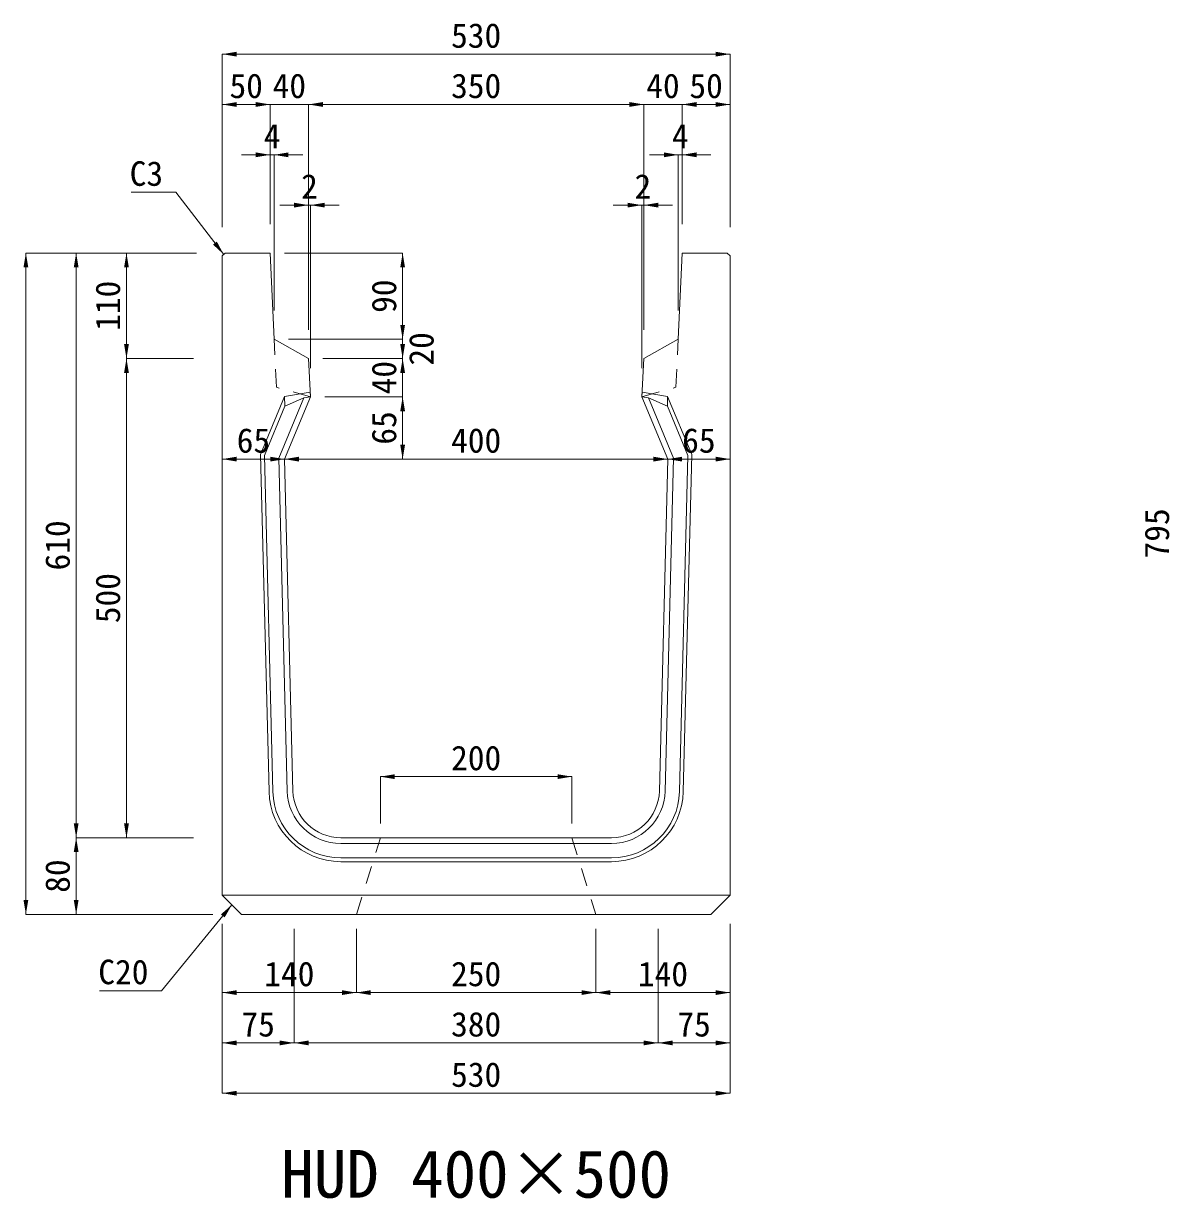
# Model space of a CAD drawing. Units: millimetres at full size. Extents: x 127218 to 153459, y 69919 to 78768.
# Drawn here: x 144547 to 145744, y 72527 to 73753 of the extents above; entities that cross this region are included whole.
import ezdxf
from ezdxf.enums import TextEntityAlignment as Align

# ---------------------------------------------------------------- set-up
doc = ezdxf.new("R2010")
doc.units = ezdxf.units.MM
doc.header["$LTSCALE"] = 25
doc.linetypes.add('USER2', pattern=[1.35, 0.75, -0.6])
for name, color, linetype, lineweight in [('寸法線', 7, 'Continuous', 9), ('引出線', 4, 'Continuous', 9), ('本体', 2, 'Continuous', 13), ('目地', 102, 'Continuous', 5)]:
    doc.layers.add(name, color=color, linetype=linetype, lineweight=lineweight)
doc.layers.add('文字', color=7, linetype='Continuous')
doc.styles.add('ＭＳ ゴシック', font='')
doc.styles.get('ＭＳ ゴシック').set_extended_font_data('MS Gothic')

# ---------------------------------------------------------------- blocks, each defined once
blk = doc.blocks.new('filled_arrow')
at = {"color": 0, "linetype": 'Continuous', "lineweight": -2}
blk.add_solid([(7.5, 1.25), (0, 0), (7.5, -1.25)], dxfattribs=at)

msp = doc.modelspace()

# ---------------------------------------------------------------- linework, layer by layer
at = {"layer": '寸法線'}
for p, q in [((144754.93, 73720.96), (145284.93, 73720.96)), ((144754.93, 73540.46), (144754.93, 73720.96)), ((145284.93, 73540.46), (145284.93, 73720.96)), ((144804.93, 73668.46), (144754.93, 73668.46)), ((144754.93, 73540.46), (144754.93, 73668.46)), ((144874.93, 73668.46), (144774.93, 73668.46)), ((144804.93, 73543.46), (144804.93, 73668.46)), ((144804.93, 73543.46), (144804.93, 73668.46)), ((145194.93, 73668.46), (144844.93, 73668.46)), ((144844.93, 73433.46), (144844.93, 73668.46)), ((144844.93, 73433.46), (144844.93, 73668.46)), ((145264.93, 73668.46), (145164.93, 73668.46)), ((145194.93, 73433.46), (145194.93, 73668.46)), ((145194.93, 73433.46), (145194.93, 73668.46)), ((145284.93, 73668.46), (145234.93, 73668.46)), ((145234.93, 73543.46), (145234.93, 73668.46)), ((145234.93, 73543.46), (145234.93, 73668.46)), ((145284.93, 73540.46), (145284.93, 73668.46)), ((144838.93, 73615.96), (144774.93, 73615.96)), ((144804.93, 73543.46), (144804.93, 73615.96)), ((144808.93, 73453.46), (144808.93, 73615.96)), ((145200.93, 73615.96), (145264.93, 73615.96)), ((145230.93, 73453.46), (145230.93, 73615.96)), ((145234.93, 73543.46), (145234.93, 73615.96)), ((144876.93, 73563.46), (144814.93, 73563.46)), ((144844.93, 73433.46), (144844.93, 73563.46)), ((144846.93, 73393.46), (144846.93, 73563.46)), ((145162.93, 73563.46), (145224.93, 73563.46)), ((145192.93, 73393.46), (145192.93, 73563.46)), ((145194.93, 73433.46), (145194.93, 73563.46)), ((144549.93, 72823.46), (144549.93, 73513.46)), ((144727.93, 73513.46), (144549.93, 73513.46)), ((144602.43, 73513.46), (144602.43, 72903.46)), ((144727.93, 73513.46), (144602.43, 73513.46)), ((144654.93, 73513.46), (144654.93, 73403.46)), ((144727.93, 73513.46), (144654.93, 73513.46)), ((144819.93, 73513.46), (144943.19, 73513.46)), ((144943.19, 73513.46), (144943.19, 73423.46)), ((144943.19, 73373.46), (144943.19, 73453.46)), ((144943.19, 73433.46), (144943.19, 73333.46)), ((144823.93, 73423.46), (144943.19, 73423.46)), ((144823.93, 73423.46), (144943.19, 73423.46)), ((144654.93, 73403.46), (144654.93, 72903.46)), ((144724.93, 73403.46), (144654.93, 73403.46)), ((144724.93, 73403.46), (144654.93, 73403.46)), ((144859.93, 73403.46), (144943.19, 73403.46)), ((144859.93, 73403.46), (144943.19, 73403.46)), ((144861.93, 73363.46), (144943.19, 73363.46)), ((144861.93, 73363.46), (144943.19, 73363.46)), ((144943.19, 73363.46), (144943.19, 73298.46)), ((144819.93, 73298.46), (144754.93, 73298.46)), ((144819.93, 73298.46), (145219.93, 73298.46)), ((144834.93, 73298.46), (144943.19, 73298.46)), ((145219.93, 73298.46), (145284.93, 73298.46)), ((145119.93, 72967.19), (144919.93, 72967.19)), ((144919.93, 72918.46), (144919.93, 72967.19)), ((145119.93, 72918.46), (145119.93, 72967.19)), ((144602.43, 72903.46), (144602.43, 72823.46)), ((144724.93, 72903.46), (144602.43, 72903.46)), ((144724.93, 72903.46), (144602.43, 72903.46)), ((144724.93, 72903.46), (144654.93, 72903.46)), ((144744.93, 72823.46), (144549.93, 72823.46)), ((144744.93, 72823.46), (144602.43, 72823.46)), ((144754.93, 72813.46), (144754.93, 72689.38)), ((144754.93, 72813.46), (144754.93, 72636.88)), ((144754.93, 72813.46), (144754.93, 72741.88)), ((144829.93, 72808.46), (144829.93, 72689.38)), ((144894.93, 72808.46), (144894.93, 72741.88)), ((145144.93, 72808.46), (145144.93, 72741.88)), ((145209.93, 72808.46), (145209.93, 72689.38)), ((145284.93, 72813.46), (145284.93, 72689.38)), ((145284.93, 72813.46), (145284.93, 72636.88)), ((145284.93, 72813.46), (145284.93, 72741.88)), ((144829.93, 72793.46), (144829.93, 72689.38)), ((144894.93, 72793.46), (144894.93, 72741.88)), ((145144.93, 72793.46), (145144.93, 72741.88)), ((145209.93, 72793.46), (145209.93, 72689.38)), ((144754.93, 72741.88), (144894.93, 72741.88)), ((145144.93, 72741.88), (144894.93, 72741.88)), ((145144.93, 72741.88), (145284.93, 72741.88)), ((144754.93, 72689.38), (144829.93, 72689.38)), ((144829.93, 72689.38), (145209.93, 72689.38)), ((145209.93, 72689.38), (145284.93, 72689.38)), ((144754.93, 72636.88), (145284.93, 72636.88))]:
    msp.add_line(p, q, dxfattribs=at)
at = {"layer": '引出線'}
for points in [[(144756.43, 73511.96), (144706.55, 73576.83), (144659.89, 73576.83)], [(144764.93, 72833.46), (144691.63, 72743.86), (144626.74, 72743.86)]]:
    msp.add_lwpolyline(points, dxfattribs=at)
at = {"layer": '本体'}
msp.add_line((145161.18, 72903.46), (144878.68, 72903.46), dxfattribs=at)
at = {"layer": '本体', "lineweight": 9}
msp.add_line((144754.93, 72843.46), (145284.93, 72843.46), dxfattribs=at)
at = {"layer": '本体'}
for points in [[(144828.7, 72952.19), (144819.93, 73298.46), (144846.93, 73363.46), (144844.93, 73403.46), (144808.93, 73423.46), (144804.93, 73513.46), (144757.93, 73513.46), (144754.93, 73510.46), (144754.93, 72843.46), (144774.93, 72823.46), (145264.93, 72823.46)], [(145264.93, 72823.46), (145284.93, 72843.46), (145284.93, 73510.46), (145281.93, 73513.46), (145234.93, 73513.46), (145230.93, 73423.46), (145194.93, 73403.46), (145192.93, 73363.46), (145219.93, 73298.46), (145211.17, 72952.19)]]:
    msp.add_lwpolyline(points, dxfattribs=at)
at = {"layer": '本体', "linetype": 'USER2', "lineweight": 9}
for points in [[(144846.93, 73363.46), (144811.6, 73373.46), (144808.93, 73423.46)], [(145192.93, 73363.46), (145228.27, 73373.46), (145230.93, 73423.46)]]:
    msp.add_lwpolyline(points, dxfattribs=at)
msp.add_lwpolyline([(144919.93, 72903.46), (145119.93, 72903.46), (145144.93, 72823.46), (144894.93, 72823.46)], close=True, dxfattribs=at)
at = {"layer": '本体'}
for centre, start, end in [((144878.68, 72953.46), 181.45022, 270), ((145161.18, 72953.46), 270, 358.54978)]:
    msp.add_arc(centre, 50, start, end, dxfattribs=at)
at = {"layer": '目地'}
for p, q in [((144820.05, 73363.92), (144820.18, 73353.8)), ((144839.94, 73362.26), (144846.93, 73363.46)), ((145199.93, 73362.26), (145192.93, 73363.46)), ((145219.81, 73363.92), (145219.68, 73353.8)), ((145245.06, 73303.14), (145236.16, 72951.56)), ((144878.68, 72903.46), (145161.18, 72903.46)), ((144878.68, 72897.46), (145161.18, 72897.46)), ((145161.18, 72882.46), (144878.68, 72882.46)), ((145161.18, 72878.46), (144878.68, 72878.46))]:
    msp.add_line(p, q, dxfattribs=at)
for points in [[(144803.71, 72951.56), (144794.81, 73303.14), (144820.05, 73363.92), (144846.68, 73368.49), (144846.93, 73363.46), (144819.93, 73298.46), (144828.7, 72952.19)], [(144820.18, 73353.8), (144839.94, 73362.26), (144813.9, 73299.58), (144822.7, 72952.04)], [(145211.17, 72952.19), (145219.93, 73298.46), (145192.93, 73363.46), (145193.18, 73368.49), (145219.81, 73363.92), (145245.06, 73303.14)], [(145217.16, 72952.04), (145225.96, 73299.58), (145199.93, 73362.26), (145219.68, 73353.8), (145241.04, 73302.39), (145232.16, 72951.66)], [(144807.71, 72951.66), (144798.83, 73302.39), (144820.18, 73353.8)]]:
    msp.add_lwpolyline(points, dxfattribs=at)
for centre, radius, start, end in [((144878.68, 72953.46), 75, 181.45022, 270), ((144878.68, 72953.46), 71, 181.45022, 270), ((144878.68, 72953.46), 56, 181.45022, 270), ((144878.68, 72953.46), 50, 181.45022, 270), ((145161.18, 72953.46), 50, 270, 358.54978), ((145161.18, 72953.46), 56, 270, 358.54978), ((145161.18, 72953.46), 71, 270, 358.54978), ((145161.18, 72953.46), 75, 270, 358.54978)]:
    msp.add_arc(centre, radius, start, end, dxfattribs=at)

# ---------------------------------------------------------------- block references
at = {"layer": '寸法線', "xscale": 2, "yscale": 2}
for p in [(144754.93, 73720.96), (144754.93, 73668.46), (144844.93, 73668.46), (144844.93, 73668.46), (145234.93, 73668.46), (145234.93, 73668.46), (144808.93, 73615.96), (145234.93, 73615.96), (144846.93, 73563.46), (145194.93, 73563.46), (144754.93, 73298.46), (144819.93, 73298.46), (145219.93, 73298.46), (144919.93, 72967.19), (144754.93, 72741.88), (144894.93, 72741.88), (145144.93, 72741.88), (144754.93, 72689.38), (144829.93, 72689.38), (145209.93, 72689.38), (144754.93, 72636.88)]:
    msp.add_blockref('filled_arrow', p, dxfattribs=at)
for p, rotation in [((145284.93, 73720.96), 180), ((144804.93, 73668.46), 180), ((144804.93, 73668.46), 180), ((145194.93, 73668.46), 180), ((145194.93, 73668.46), 180), ((145284.93, 73668.46), 180), ((144804.93, 73615.96), 180), ((145230.93, 73615.96), 180), ((144844.93, 73563.46), 180), ((145192.93, 73563.46), 180), ((144549.93, 73513.46), 270), ((144602.43, 73513.46), 270), ((144654.93, 73513.46), 270), ((144943.19, 73513.46), 270), ((144943.19, 73423.46), 90), ((144943.19, 73423.46), 90), ((144654.93, 73403.46), 90), ((144943.19, 73403.46), 90), ((144654.93, 73403.46), 270), ((144943.19, 73403.46), 270), ((144943.19, 73363.46), 270), ((144943.19, 73363.46), 270), ((144943.19, 73298.46), 90), ((144819.93, 73298.46), 180), ((145219.93, 73298.46), 180), ((145284.93, 73298.46), 180), ((145119.93, 72967.19), 180), ((144602.43, 72903.46), 90), ((144654.93, 72903.46), 90), ((144602.43, 72903.46), 270), ((144549.93, 72823.46), 90), ((144602.43, 72823.46), 90), ((144894.93, 72741.88), 180), ((145144.93, 72741.88), 180), ((145284.93, 72741.88), 180), ((144829.93, 72689.38), 180), ((145209.93, 72689.38), 180), ((145284.93, 72689.38), 180), ((145284.93, 72636.88), 180)]:
    msp.add_blockref('filled_arrow', p, dxfattribs=dict(at, rotation=rotation))
at = {"layer": '引出線', "xscale": 2, "yscale": 2}
for p, rotation in [((144756.43, 73511.96), 127.6), ((144764.93, 72833.46), 230.7)]:
    msp.add_blockref('filled_arrow', p, dxfattribs=dict(at, rotation=rotation))

# ---------------------------------------------------------------- texts
at = {"layer": '寸法線', "style": 'ＭＳ ゴシック'}
for s, p in [('530', (145019.93, 73740.46)), ('50', (144779.93, 73687.96)), ('40', (144824.93, 73687.96)), ('350', (145019.93, 73687.96)), ('40', (145214.93, 73687.96)), ('50', (145259.93, 73687.96)), ('4', (144806.93, 73635.46)), ('4', (145232.93, 73635.46)), ('2', (144845.93, 73582.96)), ('2', (145193.93, 73582.96)), ('65', (144787.43, 73317.96)), ('400', (145019.93, 73317.96)), ('65', (145252.43, 73317.96)), ('200', (145019.93, 72986.69)), ('140', (144824.93, 72761.38)), ('250', (145019.93, 72761.38)), ('140', (145214.93, 72761.38)), ('75', (144792.43, 72708.88)), ('380', (145019.93, 72708.88)), ('75', (145247.43, 72708.88)), ('530', (145019.93, 72656.38))]:
    msp.add_text(s, height=25.63, dxfattribs=at).set_placement(p, align=Align.MIDDLE_CENTER)
for s, p in [('110', (144635.43, 73458.46)), ('90', (144923.69, 73468.46)), ('20', (144962.69, 73413.46)), ('40', (144923.69, 73383.46)), ('65', (144923.69, 73330.96)), ('795', (145730.43, 73220.96)), ('610', (144582.93, 73208.46)), ('500', (144635.43, 73153.46)), ('80', (144582.93, 72863.46))]:
    msp.add_text(s, height=25.63, rotation=90, dxfattribs=at).set_placement(p, align=Align.MIDDLE_CENTER)
at = {"layer": '引出線', "style": 'ＭＳ ゴシック'}
for s, p in [('C3', (144675.72, 73609.23)), ('C20', (144651.69, 72776.26))]:
    msp.add_text(s, height=25.63, dxfattribs=at).set_placement(p, align=Align.TOP_CENTER)
at = {"layer": '文字', "style": 'ＭＳ ゴシック'}
msp.add_text('HUD 400×500', height=49.84, dxfattribs=at).set_placement((145019.93, 72552.79), align=Align.MIDDLE_CENTER)

doc.saveas('drawing.dxf')
